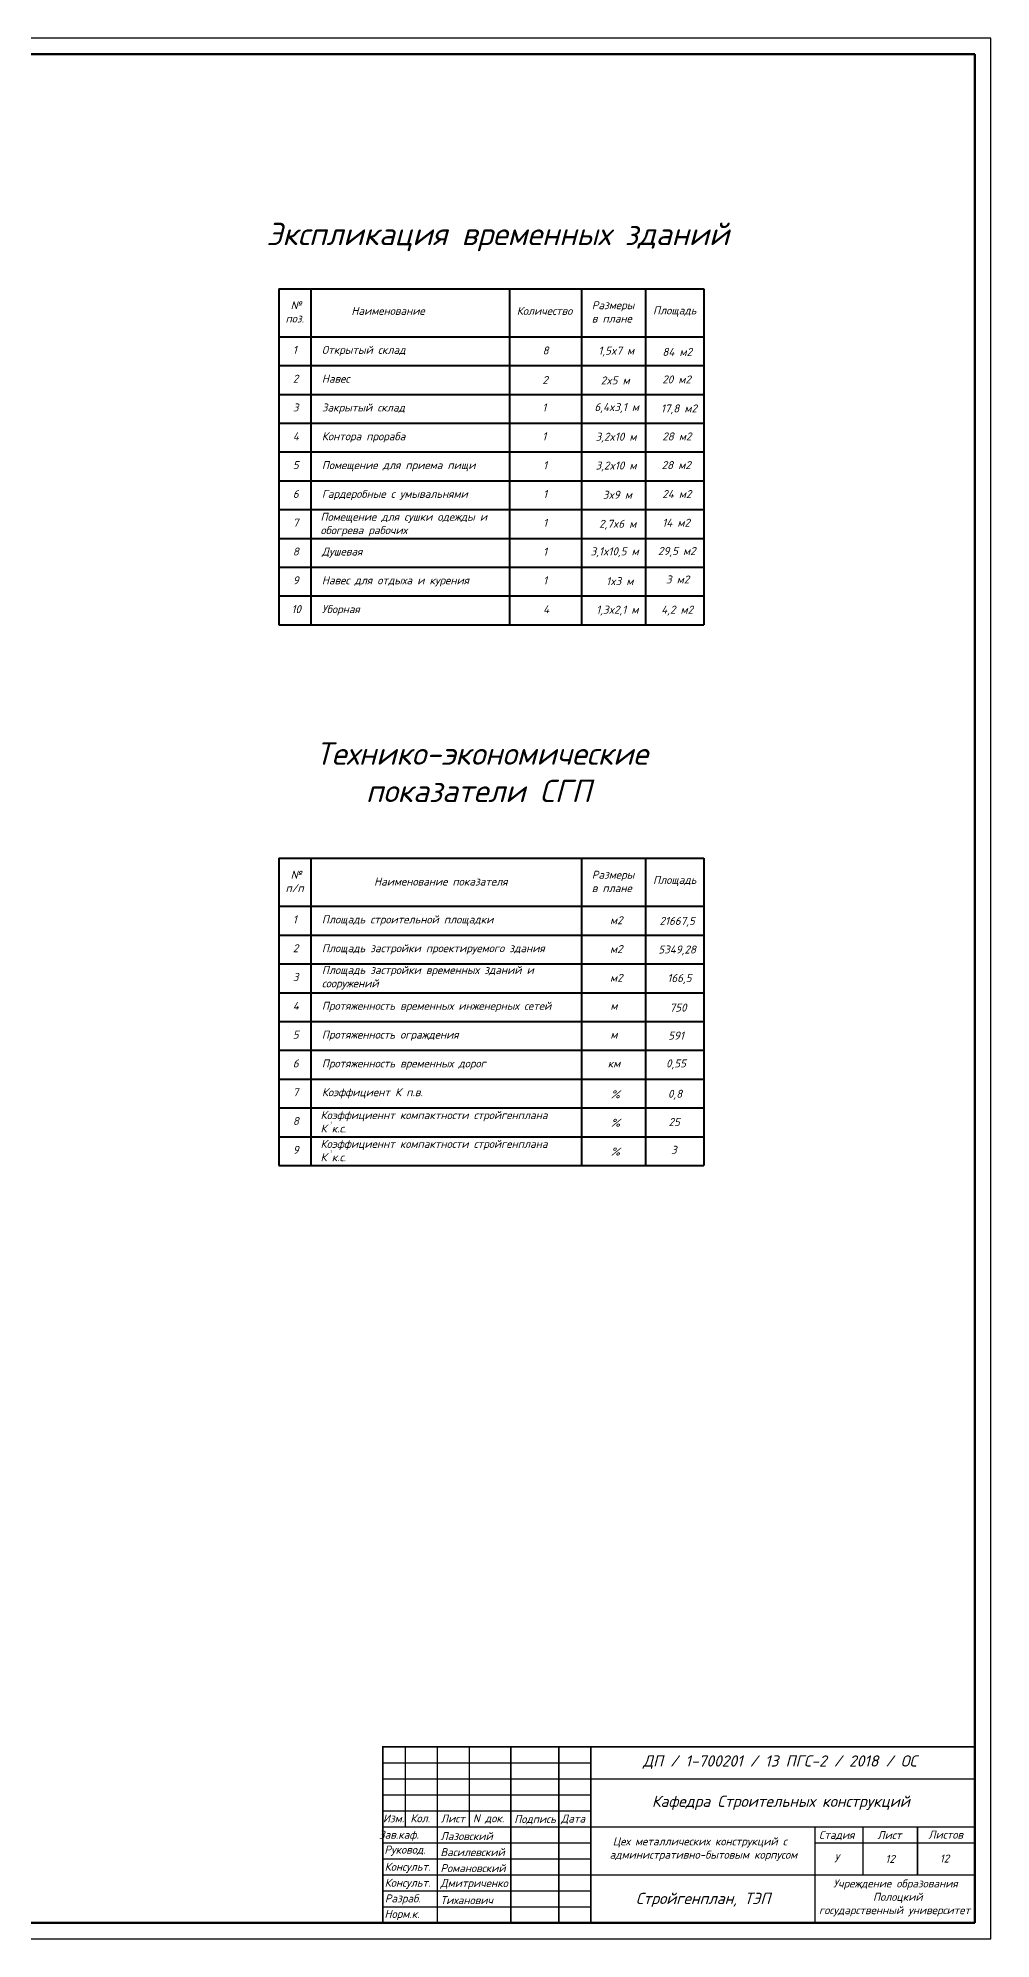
# Model space of a CAD drawing. Header units: millimetres. Extents: x -345369 to 252202, y 74562 to 424723.
# Drawn here: x 135099 to 164877, y 136341 to 195741 of the extents above; entities that cross this region are included whole.
import ezdxf

# ---------------------------------------------------------------- set-up
doc = ezdxf.new("R2010")
doc.units = ezdxf.units.MM
for name, color, linetype, lineweight in [('Основная', 7, 'Continuous', 50), ('Основной [&]', 7, 'Continuous', 18), ('Рамка', 7, 'Continuous', 25)]:
    doc.layers.add(name, color=color, linetype=linetype, lineweight=lineweight)
doc.styles.add('& 2.5_1', font='isocpeur.TTF', dxfattribs={"oblique": 17, "height": 2.5})
doc.styles.add('gbcz', font='isocpeur.TTF', dxfattribs={"oblique": 15})
doc.styles.get("Standard").update_dxf_attribs({"font": 'isocpeur.TTF', "oblique": 15})
doc.styles.add('standart-наклонный', font='isocpeui.ttf', dxfattribs={"height": 3})

msp = doc.modelspace()

# ---------------------------------------------------------------- hatches: boundary and pattern name
at = {"layer": 'Основной [&]', "lineweight": 5}
h = msp.add_hatch(dxfattribs=at)
h.set_pattern_fill('ANSI31', color=256)
h.paths.add_polyline_path([(137565.908475, 159445.32159), (137575.408475, 159445.32159), (137575.408475, 159451.32159), (137565.908475, 159451.32159)], flags=24)

# ---------------------------------------------------------------- linework, layer by layer
at = {"lineweight": 40}
for p, q in [((142626.937193, 187906.824071), (142626.937193, 177406.824071)), ((142626.937193, 187906.824071), (155906.997368, 187906.824071)), ((142626.937193, 187906.824071), (142626.937193, 177406.824071)), ((143626.937193, 187906.824071), (143626.937193, 177406.824071)), ((149836.338661, 187906.824071), (149836.338661, 177406.824071)), ((152078.847943, 187906.824071), (152078.847943, 177406.824071)), ((154078.847943, 187906.824071), (154078.847943, 177406.824071)), ((155906.997368, 187906.824071), (155906.997368, 177406.824071)), ((142626.937193, 186406.824071), (155906.997368, 186406.824071)), ((142626.937193, 185506.824071), (155906.997368, 185506.824071)), ((142626.937193, 184606.824071), (155906.997368, 184606.824071)), ((142626.937193, 183706.824071), (155906.997368, 183706.824071)), ((142626.937193, 183706.824071), (155906.997368, 183706.824071)), ((142626.937193, 182806.824071), (155906.997368, 182806.824071)), ((142626.937193, 181906.824071), (155906.997368, 181906.824071)), ((142626.937193, 181006.824071), (155906.997368, 181006.824071)), ((142626.937193, 180106.824071), (155906.997368, 180106.824071)), ((142626.937193, 179206.824071), (155906.997368, 179206.824071)), ((142626.937193, 178306.824071), (155906.997368, 178306.824071)), ((142626.937193, 177406.824071), (155906.997368, 177406.824071)), ((142626.937193, 170110.737652), (142626.937193, 160510.737652)), ((142626.937193, 170110.737652), (155906.997368, 170110.737652)), ((142626.937193, 170110.737652), (142626.937193, 160510.737652)), ((143626.937193, 170110.737652), (143626.937193, 160510.737652)), ((152078.847943, 170110.737652), (152078.847943, 160510.737652)), ((154078.847943, 170110.737652), (154078.847943, 160510.737652)), ((155906.997368, 170110.737652), (155906.997368, 160510.737652)), ((142626.937193, 168610.737652), (155906.997368, 168610.737652)), ((142626.937193, 167710.737652), (155906.997368, 167710.737652)), ((142626.937193, 166810.737652), (155906.997368, 166810.737652)), ((142626.937193, 165910.737652), (155906.997368, 165910.737652)), ((142626.937193, 165010.737652), (155906.997368, 165010.737652)), ((142626.937193, 164110.737652), (155906.997368, 164110.737652)), ((142626.937193, 163210.737652), (155906.997368, 163210.737652)), ((142626.937193, 162310.737652), (155906.997368, 162310.737652)), ((142626.937193, 161410.737652), (155906.997368, 161410.737652)), ((142626.937193, 160510.737652), (155906.997368, 160510.737652))]:
    msp.add_line(p, q, dxfattribs=at)
at = {"const_width": 50}
for points in [[(145876.563325, 136841.118029), (145876.563325, 136841.118029), (145876.563325, 142341.118029), (164376.563325, 142341.118029)], [(146576.563325, 142341.118029), (146576.563325, 142341.118029), (146576.563325, 139841.118029)], [(147576.563325, 142341.118029), (147576.563325, 142341.118029), (147576.563325, 136841.118029)], [(148576.563325, 142341.118029), (148576.563325, 142341.118029), (148576.563325, 139841.118029)], [(149876.563325, 142341.118029), (149876.563325, 142341.118029), (149876.563325, 136841.118029)], [(151376.563325, 142341.118029), (151376.563325, 142341.118029), (151376.563325, 136841.118029)], [(152376.563325, 142341.118029), (152376.563325, 142341.118029), (152376.563325, 136841.118029)], [(152376.563325, 141341.118029), (164376.563325, 141341.118029)], [(145876.563325, 140341.118029), (145876.563325, 140341.118029), (152376.563325, 140341.118029)], [(152376.563325, 139841.118029), (164376.563325, 139841.118029)], [(159376.563325, 136841.118029), (159376.563325, 136841.118029), (159376.563325, 139841.118029)], [(160876.563325, 139841.118029), (160876.563325, 138341.118029)], [(162576.563325, 139841.118029), (162576.563325, 138341.118029)], [(159376.563325, 139341.118029), (164376.563325, 139341.118029)], [(152376.563325, 138341.118029), (164376.563325, 138341.118029)]]:
    msp.add_lwpolyline(points, dxfattribs=at)
for points in [[(145876.563325, 141841.118029), (145876.563325, 141841.118029), (152376.563325, 141841.118029)], [(145876.563325, 141341.118029), (145876.563325, 141341.118029), (152376.563325, 141341.118029)], [(145876.563325, 140841.118029), (145876.563325, 140841.118029), (152376.563325, 140841.118029)], [(145876.563325, 138841.118029), (145876.563325, 138841.118029), (152376.563325, 138841.118029)], [(145876.563325, 138341.118029), (145876.563325, 138341.118029), (152376.563325, 138341.118029)], [(145876.563325, 137841.118029), (145876.563325, 137841.118029), (152376.563325, 137841.118029)], [(145876.563325, 137341.118029), (145876.563325, 137341.118029), (152376.563325, 137341.118029)]]:
    msp.add_lwpolyline(points)
at = {"color": 0, "ltscale": 100, "const_width": 50}
msp.add_lwpolyline([(145876.563325, 139841.118029), (145876.563325, 139841.118029), (152376.563325, 139841.118029)], dxfattribs=at)
at = {"color": 0, "ltscale": 100}
msp.add_lwpolyline([(145876.563325, 139341.118029), (145876.563325, 139341.118029), (152376.563325, 139341.118029)], dxfattribs=at)
at = {"layer": 'Основная', "color": 0, "lineweight": 50}
msp.add_line((164376.563325, 136841.118029), (145876.563325, 136841.118029), dxfattribs=at)
at = {"layer": 'Рамка', "color": 0, "linetype": 'Continuous', "lineweight": 30}
for p, q in [((164876.563325, 195741.118029), (80776.563325, 195741.118029)), ((164876.563325, 136341.118029), (164876.563325, 195741.118029)), ((80776.563325, 136341.118029), (164876.563325, 136341.118029))]:
    msp.add_line(p, q, dxfattribs=at)
at = {"layer": 'Рамка', "color": 0, "linetype": 'Continuous', "lineweight": 50}
for p, q in [((164376.563325, 195241.118029), (82776.563325, 195241.118029)), ((164376.563325, 136841.118029), (164376.563325, 195241.118029)), ((82776.563325, 136841.118029), (164376.563325, 136841.118029))]:
    msp.add_line(p, q, dxfattribs=at)

# ---------------------------------------------------------------- texts
at = {"lineweight": 25, "style": 'gbcz', "oblique": 15}
msp.add_text('Кафедра Строительных конструкций', height=350, dxfattribs=at).set_placement((154281.563325, 140468.62038))
at = {"linetype": 'Continuous', "lineweight": 25, "style": 'gbcz', "oblique": 15}
for s, p in [('Изм.', (145876.563325, 139981.793385)), ('Кол.', (146734.038293, 139987.085543)), ('Лист', (147684.810351, 139980.682768)), ('N док.', (148688.487005, 139987.085543)), ('Подпись', (149979.375691, 139965.141938)), ('Дата', (151441.027257, 139977.548684)), ('Стадия', (159502.670251, 139466.695007)), ('Лист', (161326.831324, 139463.602791)), ('Листов', (162917.838571, 139476.246785)), ('У', (159975.995134, 138739.115044)), ('12', (161574.979631, 138718.576169)), ('12', (163273.979631, 138730.576169))]:
    msp.add_text(s, height=250, dxfattribs=at).set_placement(p)
at = {"attachment_point": 1, "style": 'standart-наклонный'}
for s, insert, char_height, width in [('Экспликация временных зданий', (142231.574759, 189968.84238), 700, 23995.86451103), (' № поз.', (142834.181994, 187516.97886), 250, 901.97736641), ('Наименование', (144889.573641, 187340.09199), 250, 5446.80016265), ('Количество', (150056.9698, 187340.09199), 250, 5446.80016265), ('Размеры \\Pв плане', (152403.458971, 187516.708422), 250, 5446.80016265), ('Площадь', (154316.124735, 187354.536047), 250, 5446.80016265), ('1', (143060.681612, 186120.786113), 250, 5446.80016265), ('Открытый склад', (143967.99064, 186120.786113), 250, 5446.80016265), ('\\pi916.86;8', (149946.848622, 186103.001213), 250, 2000), ('\\pi466.48;1,5x7 м ', (152141.944306, 186097.219702), 250, 2000), ('84 м2', (154607.618625, 186057.5899), 250, 5446.80016265), ('2', (143061.502687, 185220.786113), 250, 5446.80016265), ('Навес', (143967.99064, 185220.786113), 250, 5446.80016265), ('\\pi911.27;2', (149949.240731, 185179.121844), 250, 2000), ('\\pi553.31;2x5 м ', (152129.932465, 185167.529279), 250, 2000), ('20 м2', (154604.868471, 185197.229729), 250, 5446.80016265), ('3', (143061.502687, 184320.786113), 250, 5446.80016265), ('Закрытый склад', (143967.99064, 184320.786113), 250, 5446.80016265), ('1', (150856.190793, 184320.786113), 250, 5446.80016265), ('6,4x3,1 м', (152485.436435, 184334.494504), 250, 5446.80016265), ('4', (143061.502687, 183420.786113), 250, 5446.80016265), ('Контора прораба', (143967.99064, 183420.786113), 250, 5446.80016265), ('1', (150856.190793, 183420.786113), 250, 5446.80016265), ('3,2x10 м', (152520.508699, 183407.309335), 250, 5446.80016265), ('28 м2', (154604.868471, 183416.557661), 250, 5446.80016265), ('5', (143061.502687, 182520.786113), 250, 5446.80016265), ('Помещение для приема пищи', (143967.99064, 182520.786113), 250, 5446.80016265), ('1', (150882.662669, 182516.797649), 250, 5446.80016265), ('3,2x10 м', (152520.508699, 182507.309335), 250, 5446.80016265), ('28 м2', (154585.584321, 182520.786113), 250, 5446.80016265), ('6', (143061.502687, 181620.786113), 250, 5446.80016265), ('Гардеробные с умывальнями', (143967.99064, 181620.786113), 250, 5446.80016265), ('1', (150882.662669, 181616.797649), 250, 5446.80016265), ('3x9 м', (152746.655163, 181594.204078), 250, 5446.80016265), ('24 м2', (154604.868471, 181615.899978), 250, 5446.80016265), ('7', (143061.502687, 180720.786113), 250, 5446.80016265), ('Помещение для сушки одежды и \\Pобогрева рабочих', (143926.436362, 180905.668262), 250, 6466.11578014), ('1', (150882.662669, 180716.797649), 250, 5446.80016265), ('2,7x6 м', (152630.734028, 180686.962396), 250, 5446.80016265), ('14 м2', (154604.868471, 180719.694151), 250, 5446.80016265), ('8', (143061.502687, 179820.786113), 250, 5446.80016265), ('Душевая', (143967.99064, 179820.786113), 250, 5446.80016265), ('1', (150882.662669, 179816.797649), 250, 5446.80016265), ('3,1x{\\H1.0003x;10,5} м', (152366.698121, 179826.297645), 250, 5446.80016265), ('29,5 м2', (154473.334129, 179836.766454), 250, 5446.80016265), ('9', (143061.502687, 178920.786113), 250, 5446.80016265), ('Навес для отдыха и курения', (143967.99064, 178920.786113), 250, 5603.08519932), ('1', (150882.662669, 178916.797649), 250, 5446.80016265), ('1x3 м', (152851.909427, 178894.204078), 250, 5446.80016265), ('3 м2', (154720.473158, 178946.812313), 250, 5446.80016265), ('10', (143018.642656, 178020.786113), 250, 5446.80016265), ('Уборная', (143967.99064, 178020.786113), 250, 5446.80016265), ('4', (150882.662669, 178016.797649), 250, 5446.80016265), ('1,3x2,1 м', (152542.64062, 178002.658283), 250, 5446.80016265), ('4,2 м2', (154572.867334, 178003.341354), 250, 5446.80016265), ('\\pi6742.6;Технико-экономические\\P\\pi8308.6;показатели СГП', (137034.735926, 173732.45036), 700, 23995.86451103), (' № п/п', (142834.181994, 169720.892441), 250, 901.97736641), ('Наименование показателя', (145598.752793, 169507.35896), 250, 5446.80016265), ('Размеры \\Pв плане', (152403.458971, 169720.622003), 250, 5446.80016265), ('Площадь', (154316.124735, 169558.449629), 250, 5446.80016265), ('1', (143060.681612, 168324.699695), 250, 5446.80016265), ('Площадь строительной площадки', (143967.99064, 168324.699695), 250, 7547.48518407), (' м2', (152813.265535, 168299.719649), 250, 5446.80016265), ('21667,5', (154520.625593, 168277.723439), 250, 5446.80016265), ('2', (143061.502687, 167424.699695), 250, 5446.80016265), ('Площадь застройки проектируемого здания', (143967.99064, 167424.699695), 250, 7547.48518407), (' м2', (152813.265535, 167399.719649), 250, 5446.80016265), ('5349,28', (154482.043718, 167384.149516), 250, 5446.80016265), ('3', (143061.502687, 166524.699695), 250, 5446.80016265), ('Площадь застройки временных зданий и сооружений', (143967.99064, 166744.154069), 250, 7194.73624732), (' м2', (152813.265535, 166499.719649), 250, 5446.80016265), ('4', (143061.502687, 165624.699695), 250, 5446.80016265), ('Протяженность временных инженерных сетей', (143967.99064, 165624.699695), 250, 8899.94238463), (' м', (152825.345466, 165624.699695), 250, 5446.80016265), ('750', (154835.472963, 165569.666457), 250, 5446.80016265), ('5', (143061.502687, 164724.699695), 250, 5446.80016265), ('Протяженность ограждения', (143967.99064, 164724.699695), 250, 5446.80016265), (' м', (152825.345466, 164724.699695), 250, 5446.80016265), ('591', (154791.243355, 164694.964039), 250, 5446.80016265), ('6', (143061.502687, 163824.699695), 250, 5446.80016265), ('Протяженность временных дорог', (143967.99064, 163824.699695), 250, 5446.80016265), (' км', (152741.256517, 163824.699695), 250, 5446.80016265), ('0,55', (154723.285454, 163824.699695), 250, 5446.80016265), ('7', (143061.502687, 162924.699695), 250, 5446.80016265), ('Коэффициент К п.в.', (143967.99064, 162924.699695), 250, 5612.07550174), ('%', (153001.132821, 162860.205198), 250, 5446.80016265), ('0,8', (154783.098265, 162876.56045), 250, 5446.80016265), ('Коэффициеннт компактности стройгенплана\\PК к.с.', (143926.436362, 162209.581844), 250, 8286.3965323), ('8', (143061.502687, 162024.699695), 250, 5446.80016265), ('%', (153005.300395, 161970.75458), 250, 5446.80016265), ('25', (154800.702601, 161993.943651), 250, 5446.80016265), ('9', (143061.502687, 161124.699695), 250, 5446.80016265), ('Коэффициеннт компактности стройгенплана\\PК к.с.', (143926.436362, 161309.581844), 250, 8286.3965323), ('%', (153004.141208, 161070.754009), 250, 5446.80016265), ('3', (154879.90305, 161124.922198), 250, 5446.80016265)]:
    msp.add_mtext(s, dxfattribs=dict(at, insert=insert, char_height=char_height, width=width))
at = {"color": 0, "attachment_point": 1, "style": 'standart-наклонный'}
for s, insert, char_height, width in [('17,8 м2', (154562.967407, 184292.479735), 250, 5446.80016265), ('166,5', (154764.299644, 166492.346551), 250, 5446.80016265), ('1', (144219.088859, 161885.321315), 90, 149.64890562), ('1', (144219.088859, 160985.321315), 90, 149.64890562)]:
    msp.add_mtext(s, dxfattribs=dict(at, insert=insert, char_height=char_height, width=width))
at = {"lineweight": 25, "insert": (158282.679518, 141867.506195), "char_height": 350, "width": 12000, "attachment_point": 5, "style": 'gbcz'}
msp.add_mtext('ДП / 1-700201 / 13 ПГС-2 / 2018 / ОС', dxfattribs=at)
at = {"linetype": 'Continuous', "lineweight": 25, "char_height": 250, "style": 'gbcz'}
for s, insert, width, attachment_point in [('{\\C7; Зав.каф.}', (145754.205953, 139566.650045), 20, 4), ('{\\C7;Лазовский}', (147673.979631, 139554.576169), 1778.42558213, 4), ('Руковод.', (145923.24472, 139098.150959), 20, 4), ('{\\C7;Василевский}', (147673.979631, 139054.576169), 2999.84591227, 4), ('Консульт.', (145931.443669, 138564.21718), 20, 4), ('{\\C7;Романовский}', (147673.979631, 138554.576169), 1862.66078524, 4), ('Консульт.', (145931.443669, 138064.21718), 20, 4), ('{\\C7;Дмитриченко}', (147673.979631, 138054.576169), 20, 4), ('\\pi2193.5;Учреждение образования\\P\\pi3437.3;Полоцкий\\P\\pi1749.7;государственный университет ', (157753.176631, 138199.908949), 8341.48431949, 1), ('Норм.к.', (145925.470013, 137088.743954), 20, 4), ('Разраб.', (145936.480234, 137574.93752), 20, 4), ('{\\C7;Тиханович}', (147673.979631, 137554.576169), 1978.48527687, 4)]:
    msp.add_mtext(s, dxfattribs=dict(at, insert=insert, width=width, attachment_point=attachment_point))
at = {"color": 0, "insert": (152265.932104, 139516.756925), "char_height": 250, "width": 7327.44054163, "attachment_point": 1}
msp.add_mtext('\\pi792.27;{\\C256;Цех металлических конструкций с \\P\\pi693.38;административно-бытовым корпусом}', dxfattribs=at)
at = {"layer": 'Основной [&]', "insert": (155876.563325, 137562.014924), "char_height": 350, "attachment_point": 5, "style": '& 2.5_1'}
msp.add_mtext_dynamic_manual_height_columns('Стройгенплан, ТЭП', width=5818.7730028, gutter_width=12.5, heights=[0], dxfattribs=at)

doc.saveas('drawing.dxf')
